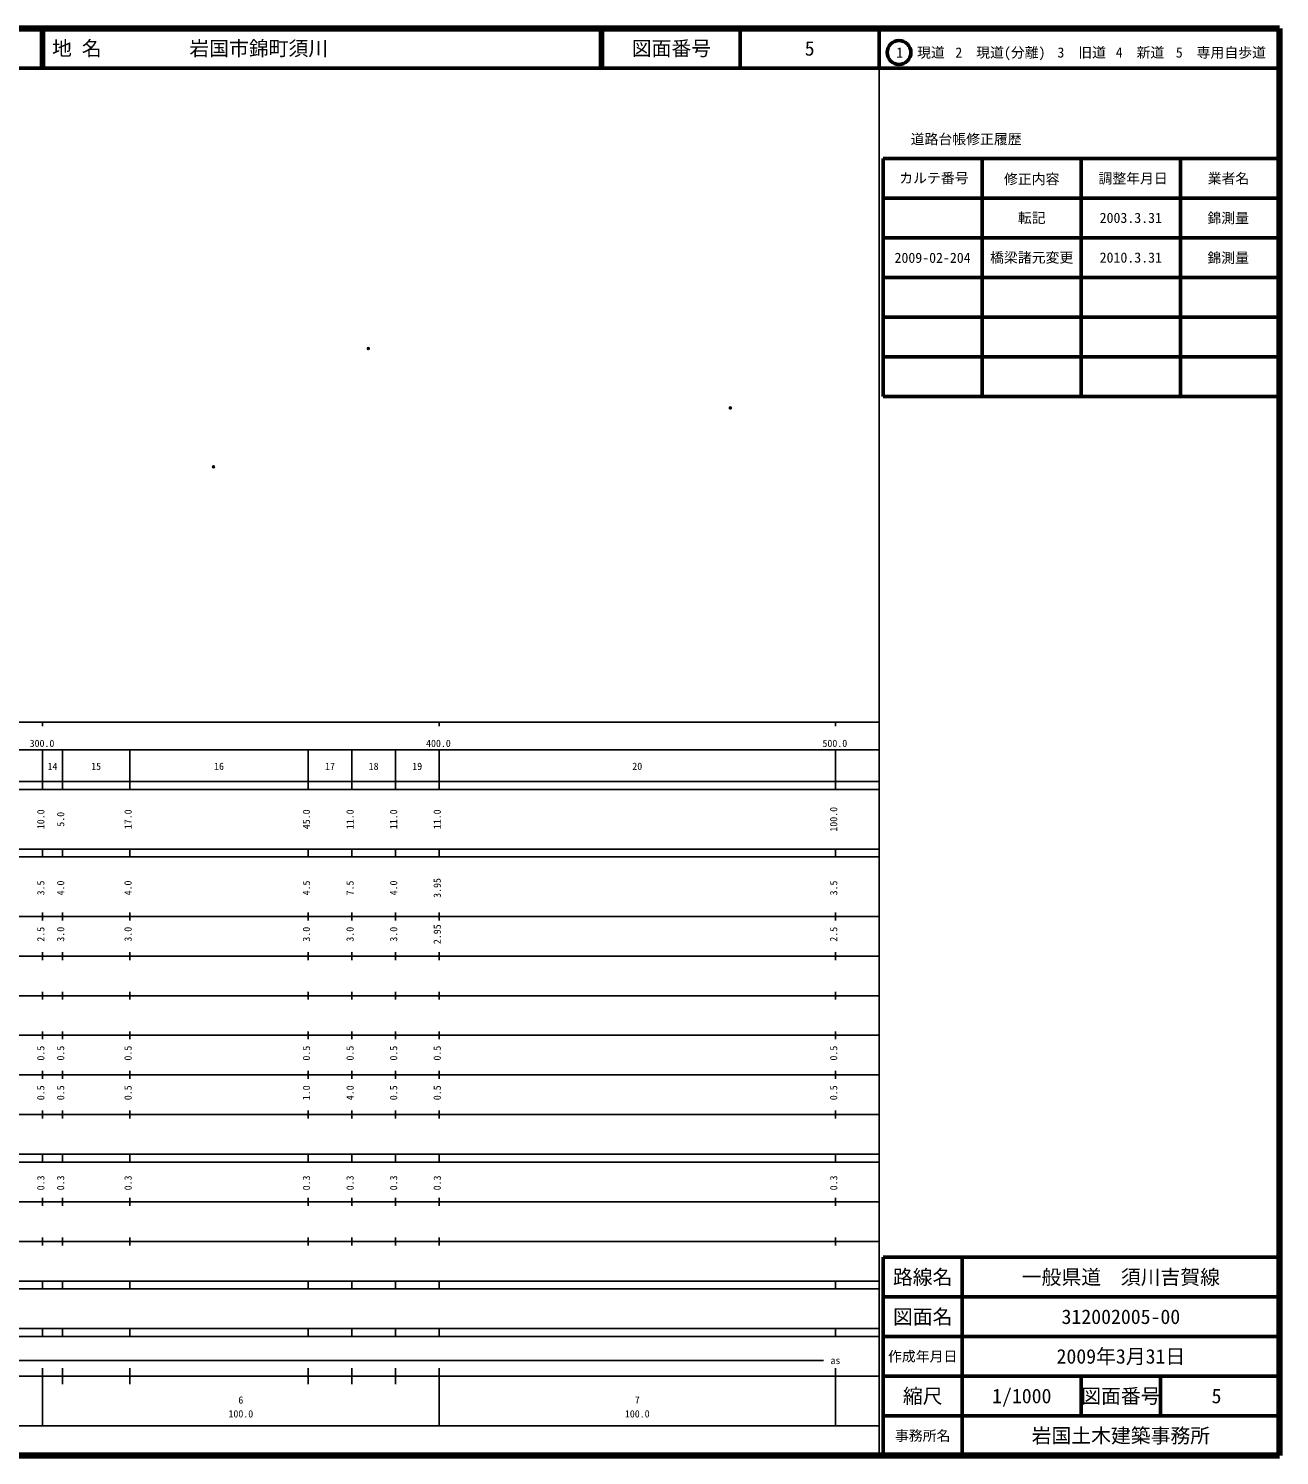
# Model space of a CAD drawing. Units: millimetres on the paper. Extents: x 40 to 680, y 20 to 380.
# Drawn here: x 364.4 to 680, y 20 to 380 of the extents above; entities that cross this region are included whole.
import ezdxf
from ezdxf.enums import TextEntityAlignment as Align

# ---------------------------------------------------------------- set-up
doc = ezdxf.new("R2010")
doc.units = ezdxf.units.MM
doc.header["$PDMODE"] = 32
doc.header["$PDSIZE"] = 0.5
doc.layers.add('M-OTRS', color=6, linetype='Continuous')
doc.layers.add('M-TTL-TXT', color=7, linetype='Continuous')
for name, color, linetype, lineweight in [('M-TTL', 2, 'Continuous', 140), ('M-TTL-BAND', 7, 'Continuous', 25), ('M-TTL-FRAM', 2, 'Continuous', 50), ('M-TTL-LINE', 7, 'Continuous', 50)]:
    doc.layers.add(name, color=color, linetype=linetype, lineweight=lineweight)
doc.styles.add('ＭＳ ゴシック', font='')
doc.styles.get('ＭＳ ゴシック').set_extended_font_data('MS Gothic')

msp = doc.modelspace()

# ---------------------------------------------------------------- linework, layer by layer
at = {"layer": 'M-OTRS'}
for p in [(450.161, 299.249), (541.479, 284.268), (411.136, 269.423)]:
    msp.add_point(p, dxfattribs=at)
at = {"layer": 'M-TTL'}
for p, q in [((680, 380), (40, 380)), ((680, 20), (680, 380)), ((40, 20), (680, 20))]:
    msp.add_line(p, q, dxfattribs=at)
at = {"layer": 'M-TTL-BAND'}
for p, q in [((579, 20), (579, 370)), ((40, 205), (579, 205)), ((368, 205), (368, 204)), ((468, 205), (468, 204)), ((568, 205), (568, 204)), ((68, 198), (579, 198)), ((368, 188), (368, 198)), ((373, 188), (373, 198)), ((390, 188), (390, 198)), ((435, 188), (435, 198)), ((446, 188), (446, 198)), ((457, 188), (457, 198)), ((468, 188), (468, 198)), ((568, 188), (568, 198)), ((40, 190), (579, 190)), ((40, 188), (579, 188)), ((40, 173), (579, 173)), ((368, 171), (368, 173)), ((373, 171), (373, 173)), ((390, 171), (390, 173)), ((435, 171), (435, 173)), ((446, 171), (446, 173)), ((457, 171), (457, 173)), ((468, 171), (468, 173)), ((568, 171), (568, 173)), ((40, 171), (579, 171)), ((40, 156), (579, 156)), ((368, 155), (368, 157)), ((373, 155), (373, 157)), ((390, 155), (390, 157)), ((435, 155), (435, 157)), ((446, 155), (446, 157)), ((457, 155), (457, 157)), ((468, 155), (468, 157)), ((568, 155), (568, 157)), ((46, 146), (579, 146)), ((368, 145), (368, 147)), ((373, 145), (373, 147)), ((390, 145), (390, 147)), ((435, 145), (435, 147)), ((446, 145), (446, 147)), ((457, 145), (457, 147)), ((468, 145), (468, 147)), ((568, 145), (568, 147)), ((368, 135), (368, 137)), ((373, 135), (373, 137)), ((390, 135), (390, 137)), ((435, 135), (435, 137)), ((446, 135), (446, 137)), ((457, 135), (457, 137)), ((468, 135), (468, 137)), ((568, 135), (568, 137)), ((52, 136), (579, 136)), ((46, 126), (579, 126)), ((368, 125), (368, 127)), ((373, 125), (373, 127)), ((390, 125), (390, 127)), ((435, 125), (435, 127)), ((446, 125), (446, 127)), ((457, 125), (457, 127)), ((468, 125), (468, 127)), ((568, 125), (568, 127)), ((52, 116), (579, 116)), ((368, 115), (368, 117)), ((373, 115), (373, 117)), ((390, 115), (390, 117)), ((435, 115), (435, 117)), ((446, 115), (446, 117)), ((457, 115), (457, 117)), ((468, 115), (468, 117)), ((568, 115), (568, 117)), ((46, 106), (579, 106)), ((368, 105), (368, 107)), ((373, 105), (373, 107)), ((390, 105), (390, 107)), ((435, 105), (435, 107)), ((446, 105), (446, 107)), ((457, 105), (457, 107)), ((468, 105), (468, 107)), ((568, 105), (568, 107)), ((40, 96), (579, 96)), ((40, 94), (579, 94)), ((368, 94), (368, 96)), ((373, 94), (373, 96)), ((390, 94), (390, 96)), ((435, 94), (435, 96)), ((446, 94), (446, 96)), ((457, 94), (457, 96)), ((468, 94), (468, 96)), ((568, 94), (568, 96)), ((49, 84), (579, 84)), ((368, 83), (368, 85)), ((373, 83), (373, 85)), ((390, 83), (390, 85)), ((435, 83), (435, 85)), ((446, 83), (446, 85)), ((457, 83), (457, 85)), ((468, 83), (468, 85)), ((568, 83), (568, 85)), ((40, 74), (579, 74)), ((368, 73), (368, 75)), ((373, 73), (373, 75)), ((390, 73), (390, 75)), ((435, 73), (435, 75)), ((446, 73), (446, 75)), ((457, 73), (457, 75)), ((468, 73), (468, 75)), ((568, 73), (568, 75)), ((40, 64), (579, 64)), ((40, 62), (579, 62)), ((368, 62), (368, 64)), ((373, 62), (373, 64)), ((390, 62), (390, 64)), ((435, 62), (435, 64)), ((446, 62), (446, 64)), ((457, 62), (457, 64)), ((468, 62), (468, 64)), ((568, 62), (568, 64)), ((40, 52), (579, 52)), ((368, 50), (368, 52)), ((373, 50), (373, 52)), ((390, 50), (390, 52)), ((435, 50), (435, 52)), ((446, 50), (446, 52)), ((457, 50), (457, 52)), ((468, 50), (468, 52)), ((568, 50), (568, 52)), ((40, 50), (579, 50)), ((71, 44), (565, 44)), ((40, 40), (579, 40)), ((368, 27.5), (368, 42)), ((373, 38), (373, 42)), ((390, 38), (390, 42)), ((435, 38), (435, 42)), ((446, 38), (446, 42)), ((457, 38), (457, 42)), ((468, 27.5), (468, 42)), ((568, 27.5), (568, 42)), ((68, 27.5), (579, 27.5))]:
    msp.add_line(p, q, dxfattribs=at)
at = {"layer": 'M-TTL-FRAM'}
for p, q in [((580, 347.197), (580, 287.197)), ((580, 347.197), (680, 347.197)), ((580, 287.197), (680, 287.197)), ((680, 70), (580, 70)), ((580, 70), (580, 20))]:
    msp.add_line(p, q, dxfattribs=at)
at = {"layer": 'M-TTL-LINE'}
for p, q in [((367.75, 380), (367.75, 370)), ((368.25, 380), (368.25, 370)), ((508.747, 380), (508.747, 370)), ((509.247, 380), (509.247, 370)), ((543.997, 380), (543.997, 370)), ((579, 380), (579, 370)), ((40, 370), (680, 370)), ((605, 347.197), (605, 287.197)), ((630, 347.197), (630, 287.197)), ((655, 347.197), (655, 287.197)), ((580, 337.197), (680, 337.197)), ((580, 327.197), (680, 327.197)), ((580, 317.197), (680, 317.197)), ((580, 307.197), (680, 307.197)), ((580, 297.197), (680, 297.197)), ((600, 70), (600, 20)), ((680, 60), (580, 60)), ((680, 50), (580, 50)), ((680, 40), (580, 40)), ((630, 40), (630, 30)), ((650, 40), (650, 30)), ((680, 30), (580, 30))]:
    msp.add_line(p, q, dxfattribs=at)
msp.add_circle((584.031, 373.958), 3, dxfattribs=at)

# ---------------------------------------------------------------- texts
at = {"layer": 'M-TTL-BAND', "style": 'ＭＳ ゴシック'}
for s, p in [('300.0', (367.844, 198.195)), ('400.0', (467.844, 198.195)), ('500.0', (567.844, 198.195)), ('14', (370.5, 192.405)), ('15', (381.5, 192.405)), ('16', (412.5, 192.405)), ('17', (440.5, 192.405)), ('18', (451.5, 192.405)), ('19', (462.5, 192.405)), ('20', (518, 192.405)), ('as', (568, 42.5)), ('6', (418, 32.523)), ('7', (518, 32.523)), ('100.0', (418, 29.033)), ('100.0', (518, 29.033))]:
    msp.add_text(s, height=1.833, dxfattribs=at).set_placement(p, align=Align.BOTTOM_CENTER)
for s, p in [('10.0', (369, 180.5)), ('5.0', (374, 180.5)), ('17.0', (391, 180.5)), ('45.0', (436, 180.5)), ('11.0', (447, 180.5)), ('11.0', (458, 180.5)), ('11.0', (469, 180.5)), ('100.0', (569, 180.5)), ('3.5', (369, 163.174)), ('4.0', (374, 163.174)), ('4.0', (391, 163.174)), ('4.5', (436, 163.174)), ('7.5', (447, 163.174)), ('4.0', (458, 163.174)), ('3.95', (469, 163.174)), ('3.5', (569, 163.174)), ('2.5', (369, 151.5)), ('3.0', (374, 151.5)), ('3.0', (391, 151.5)), ('3.0', (436, 151.5)), ('3.0', (447, 151.5)), ('3.0', (458, 151.5)), ('2.95', (469, 151.5)), ('2.5', (569, 151.5)), ('0.5', (369, 121.5)), ('0.5', (374, 121.5)), ('0.5', (391, 121.5)), ('0.5', (436, 121.5)), ('0.5', (447, 121.5)), ('0.5', (458, 121.5)), ('0.5', (469, 121.5)), ('0.5', (569, 121.5)), ('0.5', (369, 111.5)), ('0.5', (374, 111.5)), ('0.5', (391, 111.5)), ('1.0', (436, 111.5)), ('4.0', (447, 111.5)), ('0.5', (458, 111.5)), ('0.5', (469, 111.5)), ('0.5', (569, 111.5)), ('0.3', (369, 88.764)), ('0.3', (374, 88.764)), ('0.3', (391, 88.764)), ('0.3', (436, 88.764)), ('0.3', (447, 88.764)), ('0.3', (458, 88.764)), ('0.3', (469, 88.764)), ('0.3', (569, 88.764))]:
    msp.add_text(s, height=1.833, rotation=90, dxfattribs=at).set_placement(p, align=Align.BOTTOM_CENTER)
at = {"layer": 'M-TTL-TXT', "style": 'ＭＳ ゴシック'}
for s, p in [('地 名', (370.38, 375)), ('岩国市錦町須川', (405.024, 375))]:
    msp.add_text(s, height=3.666, dxfattribs=at).set_placement(p, align=Align.MIDDLE_LEFT)
for s, height, p in [('図面番号', 3.666, (526.622, 375)), ('5', 3.666, (561.497, 375)), ('1\u3000現道', 2.566, (589.448, 373.958)), ('2\u3000現道(分離)', 2.566, (609.619, 373.958)), ('3\u3000旧道', 2.566, (630.121, 373.958)), ('4\u3000新道', 2.566, (644.824, 373.958)), ('5\u3000専用自歩道', 2.566, (665.228, 373.958)), ('道路台帳修正履歴', 2.566, (600.968, 352.113)), ('カルテ番号', 2.566, (592.839, 342.277)), ('修正内容', 2.566, (617.509, 342.023)), ('調整年月日', 2.566, (643.089, 342.197)), ('業者名', 2.566, (667.134, 342.197)), ('転記', 2.566, (617.5, 332.245)), ('2003.3.31', 2.566, (642.5, 332.245)), ('錦測量', 2.566, (667.077, 332.189)), ('2009-02-204', 2.566, (592.5, 322.165)), ('橋梁諸元変更', 2.566, (617.5, 322.222)), ('2010.3.31', 2.566, (642.5, 322.222)), ('錦測量', 2.566, (667.077, 322.165)), ('路線名', 3.666, (590, 65)), ('路線名', 3.666, (590, 65)), ('一般県道\u3000須川吉賀線', 3.666, (640, 65)), ('図面名', 3.666, (590, 55)), ('図面名', 3.666, (590, 55)), ('312002005-00', 3.666, (640, 55)), ('2009年3月31日', 3.666, (640, 45)), ('作成年月日', 2.566, (590, 45)), ('作成年月日', 2.566, (590, 45)), ('縮尺', 3.666, (590, 35)), ('縮尺', 3.666, (590, 35)), ('1/1000', 3.666, (615, 35)), ('図面番号', 3.666, (640, 35)), ('図面番号', 3.666, (640, 35)), ('5', 3.666, (664.125, 35)), ('事務所名', 2.566, (590, 25)), ('事務所名', 2.566, (590, 25)), ('岩国土木建築事務所', 3.666, (640, 25))]:
    msp.add_text(s, height=height, dxfattribs=at).set_placement(p, align=Align.MIDDLE_CENTER)

doc.saveas('drawing.dxf')
